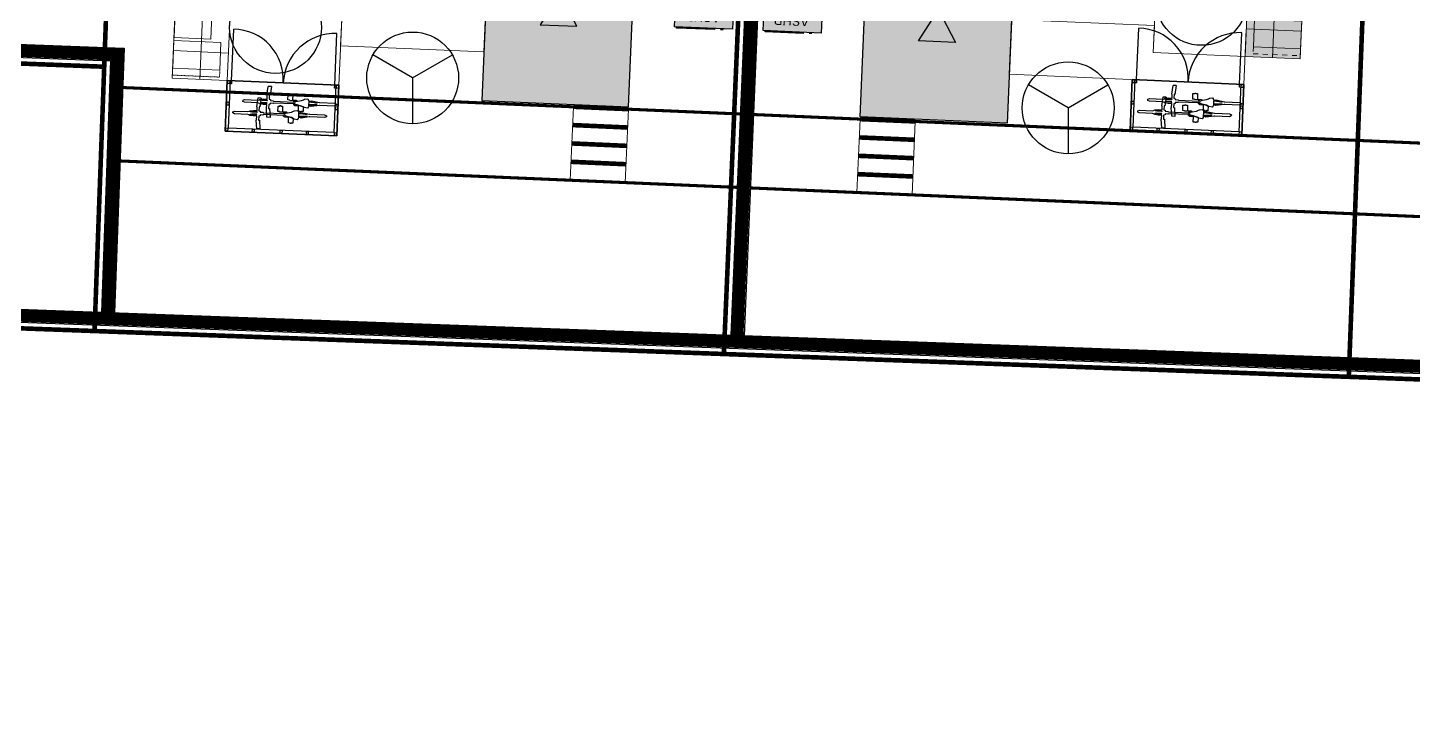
# Model space of a CAD drawing. Extents: x 287880777 to 288144713, y 62793326 to 63089570.
# Drawn here: x 287923253 to 287945880, y 62978732 to 62989947 of the extents above; entities that cross this region are included whole.
import ezdxf

# ---------------------------------------------------------------- set-up
doc = ezdxf.new("R2010")
doc.units = 0
for name, pattern in [('Dash', [6.35, 3.175, -3.175]), ('DASHDOT', [25.4, 12.7, -6.35, 0, -6.35]), ('DASHED', [1.4, 0.7, -0.7])]:
    doc.linetypes.add(name, pattern=pattern)
doc.layers.get('0').update_dxf_attribs({"color": 252})
for name, color, linetype in [('drier', 3, 'Continuous'), ('Highway-Block Paving', 251, 'Continuous'), ('NAR DETAIL', 2, 'Continuous'), ('NAR EXTERNAL WALLS', 2, 'Continuous'), ('NAR PATIO', 3, 'Continuous'), ('NAR PRIVATE PATH HATCH', 8, 'Continuous'), ('NAR ROLLOVERS', 76, 'DASHED'), ('Wain-Centre Line', 10, 'Continuous'), ('Wain-Electrics', 3, 'Continuous')]:
    doc.layers.add(name, color=color, linetype=linetype)
for name, color, linetype, lineweight in [('EXP - STEPS', 240, 'Continuous', 18), ('NAR BIN STORAGE', 2, 'Continuous', 0), ('NAR CBF', 34, 'FENCELINE2', 0), ('NAR M4(2)', 94, 'Continuous', 30), ('NAR PATHS', 3, 'Continuous', 0), ('Wain-Text', 2, 'Continuous', 25)]:
    doc.layers.add(name, color=color, linetype=linetype, lineweight=lineweight)
for name, color, linetype, true_color in [('NAR DOOR OPENINGS', 140, 'Continuous', 0x00bfff), ('NAR EV CHARGING POINT', 3, 'Continuous', 0x00ff00), ('NAR HIT AND MISS', 30, 'DASHED', 0xeb7500), ('NAR PATH HATCH', 53, 'Continuous', 0xffd042), ('RL-Fittings', 252, 'Continuous', 0x8f8f8e)]:
    doc.layers.add(name, color=color, linetype=linetype, true_color=true_color)
doc.layers.add('NAR Retaining Wall', color=222, linetype='Continuous', lineweight=13, true_color=0xcc0099)
doc.styles.get("Standard").update_dxf_attribs({"font": 'arial.ttf'})
doc.linetypes.add('FENCELINE2', pattern='A,0.25,-0.1,[132,ltypeshp.shx,S=0.1,R=0,X=-0.1,Y=0],-0.1,1', length=1.45)

# ---------------------------------------------------------------- blocks, each defined once
blk = doc.blocks.new('ASHP')
at = {"transparency": 33554457}
h = blk.add_hatch(color=256, dxfattribs=at)
h.dxf.hatch_style = 1
h.paths.add_polyline_path([(548853, -2506), (548853, -2866), (547903, -2866), (547903, -2506)])
for points in [[(548199, -2488), (548821, -2488), (548821, -2506), (548199, -2506)], [(548098, -2496), (548058, -2496), (548058, -2506), (548098, -2506)]]:
    blk.add_lwpolyline(points, close=True)
at = {"flags": 128}
blk.add_lwpolyline([(548853, -2506), (548853, -2866), (547903, -2866), (547903, -2506)], close=True, dxfattribs=at)
at = {"layer": 'Wain-Electrics', "lineweight": 0, "insert": (548112, -2609), "char_height": 150, "width": 2397.38, "attachment_point": 1, "line_spacing_factor": 0.9}
blk.add_mtext('\\A1;ASHP ', dxfattribs=at)
at = {"layer": 'Wain-Text', "lineweight": 0, "insert": (548112, -2609), "char_height": 150, "width": 2397.38, "attachment_point": 1, "line_spacing_factor": 0.9}
blk.add_mtext('\\A1;ASHP ', dxfattribs=at)
blk = doc.blocks.new('A$C324e72f9')
at = {"layer": 'NAR DOOR OPENINGS', "transparency": 33554610}
h = blk.add_hatch(color=256, dxfattribs=at)
h.dxf.hatch_style = 1
h.paths.add_polyline_path([(1200, 0), (900, 520), (1500, 520)])
at = {"layer": 'NAR PRIVATE PATH HATCH', "transparency": 33554597}
h = blk.add_hatch(color=256, dxfattribs=at)
h.dxf.hatch_style = 1
h.paths.add_polyline_path([(2400, 0), (0, 0), (0, 1800), (2400, 1800)])
at = {"layer": 'NAR DOOR OPENINGS'}
blk.add_lwpolyline([(1200, 0), (900, 520), (1500, 520)], close=True, dxfattribs=at)
at = {"layer": 'NAR PATIO'}
blk.add_lwpolyline([(2400, 0), (0, 0), (0, 1800), (2400, 1800)], close=True, dxfattribs=at)
blk = doc.blocks.new('BIN STORE')
at = {"layer": 'Highway-Block Paving', "transparency": 33554495}
h = blk.add_hatch(color=256, dxfattribs=at)
h.dxf.hatch_style = 1
h.paths.add_polyline_path([(0, 1.75), (0.77, 1.75), (0.77, 1.185), (0, 1.185)])
h = blk.add_hatch(color=256, dxfattribs=at)
h.dxf.hatch_style = 1
h.paths.add_polyline_path([(0, 1.135), (0.6, 1.135), (0.6, 0.585), (0, 0.585)])
h = blk.add_hatch(color=256, dxfattribs=at)
h.dxf.hatch_style = 1
h.paths.add_polyline_path([(0, 0.585), (0.6, 0.585), (0.6, 0.035), (0, 0.035)])
at = {"layer": 'NAR PATH HATCH', "transparency": 33554521}
h = blk.add_hatch(color=256, dxfattribs=at)
h.dxf.hatch_style = 1
h.paths.add_polyline_path([(0.9, 1.8), (0.45, 1.8), (0.45, 1.75), (0.77, 1.75), (0.77, 1.635), (0.77, 1.35), (0.9, 1.35)])
h.paths.add_polyline_path([(0.45, 1.8), (0, 1.8), (0, 1.75), (0.45, 1.75)])
h.paths.add_polyline_path([(0.45, 1.185), (0, 1.185), (0, 1.135), (0.45, 1.135)])
h.paths.add_polyline_path([(0.9, 1.35), (0.77, 1.35), (0.77, 1.185), (0.45, 1.185), (0.45, 1.135), (0.6, 1.135), (0.6, 0.9), (0.9, 0.9)])
h.paths.add_polyline_path([(0.9, 0.9), (0.6, 0.9), (0.6, 0.585), (0.6, 0.45), (0.9, 0.45)])
h.paths.add_polyline_path([(0.9, 0.45), (0.6, 0.45), (0.6, 0.035), (0.45, 0.035), (0.45, 0), (0.9, 0)])
h.paths.add_polyline_path([(0.45, 0.035), (0, 0.035), (0, 0), (0.45, 0)])
at = {"layer": 'NAR BIN STORAGE', "linetype": 'Dash', "ltscale": 0.025}
blk.add_lwpolyline([(0.77, 1.635), (0.77, 1.75), (0, 1.75), (0, 1.635)], dxfattribs=at)
at = {"layer": 'NAR BIN STORAGE'}
for points in [[(0, 1.635), (0.77, 1.635), (0.77, 1.185), (0, 1.185)], [(0, 1.135), (0.6, 1.135), (0.6, 0.585), (0, 0.585)], [(0, 0.585), (0.6, 0.585), (0.6, 0.035), (0, 0.035)]]:
    blk.add_lwpolyline(points, close=True, dxfattribs=at)
at = {"layer": 'NAR PATHS'}
blk.add_lwpolyline([(0, 1.8), (0.9, 1.8), (0.9, 0), (0, 0)], close=True, dxfattribs=at)
for points in [[(0.45, 1.8), (0.45, 0)], [(0.9, 1.35), (0, 1.35)], [(0.9, 0.9), (0, 0.9)], [(0.9, 0.45), (0, 0.45)]]:
    blk.add_lwpolyline(points, dxfattribs=at)
blk = doc.blocks.new('A$Cfbc31330')
at = {"layer": 'RL-Fittings', "ltscale": 0.859024}
for p, q in [((1.194, 0.561), (1.252, 0.561)), ((1.211, 0.402), (1.194, 0.561)), ((1.252, 0.561), (1.269, 0.402)), ((0, 0.288), (0.033, 0.305)), ((0, 0.272), (0, 0.288)), ((0.033, 0.255), (0, 0.272)), ((0.033, 0.305), (0.301, 0.305)), ((0.301, 0.255), (0.033, 0.255)), ((0.301, 0.305), (0.309, 0.305)), ((0.309, 0.255), (0.301, 0.255)), ((0.309, 0.305), (0.459, 0.331)), ((0.459, 0.23), (0.309, 0.255)), ((0.467, 0.314), (0.351, 0.297)), ((0.351, 0.297), (0.501, 0.306)), ((0.468, 0.247), (0.351, 0.264)), ((0.351, 0.264), (0.501, 0.255)), ((0.459, 0.331), (0.484, 0.322)), ((0.501, 0.306), (0.467, 0.314)), ((0.501, 0.255), (0.468, 0.247)), ((0.484, 0.322), (0.509, 0.331)), ((0.501, 0.322), (0.501, 0.239)), ((0.509, 0.339), (0.526, 0.364)), ((0.509, 0.331), (0.509, 0.339)), ((0.526, 0.364), (0.584, 0.356)), ((0.584, 0.356), (0.601, 0.347)), ((0.601, 0.431), (0.634, 0.431)), ((0.601, 0.347), (0.601, 0.431)), ((0.601, 0.347), (0.634, 0.331)), ((0.634, 0.331), (0.601, 0.347)), ((0.634, 0.439), (0.651, 0.439)), ((0.634, 0.431), (0.634, 0.439)), ((0.634, 0.331), (0.71, 0.314)), ((0.71, 0.314), (0.634, 0.331)), ((0.651, 0.439), (0.651, 0.431)), ((0.651, 0.431), (0.684, 0.431)), ((0.684, 0.431), (0.685, 0.331)), ((0.685, 0.331), (0.76, 0.331)), ((0.71, 0.314), (0.743, 0.306)), ((0.743, 0.306), (0.71, 0.314)), ((0.743, 0.256), (0.71, 0.247)), ((0.743, 0.306), (0.76, 0.289)), ((0.76, 0.289), (0.743, 0.306)), ((0.76, 0.272), (0.743, 0.256)), ((0.76, 0.331), (0.76, 0.314)), ((0.76, 0.314), (0.776, 0.314)), ((0.76, 0.289), (0.76, 0.281)), ((0.76, 0.281), (0.76, 0.289)), ((0.776, 0.314), (0.776, 0.297)), ((0.776, 0.297), (1.144, 0.298)), ((0.776, 0.264), (0.776, 0.247)), ((1.144, 0.264), (0.776, 0.264)), ((1.144, 0.298), (1.152, 0.306)), ((1.152, 0.256), (1.144, 0.264)), ((1.152, 0.306), (1.202, 0.306)), ((1.202, 0.256), (1.152, 0.256)), ((1.202, 0.323), (1.227, 0.331)), ((1.202, 0.306), (1.202, 0.323)), ((1.202, 0.239), (1.202, 0.256)), ((1.227, 0.402), (1.211, 0.402)), ((1.227, 0.331), (1.227, 0.402)), ((1.269, 0.402), (1.261, 0.394)), ((1.265, 0.398), (1.261, 0.331)), ((1.261, 0.331), (1.327, 0.331)), ((1.269, 0.314), (1.261, 0.298)), ((1.261, 0.298), (1.352, 0.298)), ((1.261, 0.264), (1.352, 0.264)), ((1.269, 0.248), (1.261, 0.264)), ((1.386, 0.315), (1.269, 0.314)), ((1.327, 0.331), (1.394, 0.323)), ((1.352, 0.298), (1.386, 0.306)), ((1.352, 0.264), (1.386, 0.256)), ((1.394, 0.323), (1.394, 0.315)), ((1.394, 0.315), (1.428, 0.306)), ((1.428, 0.256), (1.394, 0.248)), ((1.428, 0.306), (1.67, 0.306)), ((1.67, 0.256), (1.428, 0.256)), ((1.67, 0.306), (1.698, 0.292)), ((1.698, 0.271), (1.67, 0.256)), ((1.698, 0.292), (1.698, 0.271)), ((0.484, 0.239), (0.459, 0.23)), ((0.509, 0.23), (0.484, 0.239)), ((0.509, 0.222), (0.509, 0.23)), ((0.526, 0.197), (0.509, 0.222)), ((0.584, 0.205), (0.526, 0.197)), ((0.601, 0.214), (0.584, 0.205)), ((0.635, 0.231), (0.601, 0.214)), ((0.71, 0.247), (0.635, 0.231)), ((0.726, 0.247), (0.718, 0.247)), ((0.726, 0.231), (0.726, 0.247)), ((0.801, 0.231), (0.726, 0.231)), ((0.76, 0.247), (0.76, 0.239)), ((0.776, 0.247), (0.76, 0.247)), ((0.76, 0.239), (0.852, 0.239)), ((0.802, 0.13), (0.801, 0.231)), ((0.835, 0.13), (0.802, 0.13)), ((0.835, 0.122), (0.835, 0.13)), ((0.852, 0.122), (0.835, 0.122)), ((0.852, 0.239), (0.852, 0.231)), ((0.852, 0.231), (0.885, 0.231)), ((0.885, 0.131), (0.852, 0.13)), ((0.852, 0.13), (0.852, 0.122)), ((0.885, 0.231), (0.885, 0.131)), ((1.194, 0.001), (1.211, 0.16)), ((1.194, 0), (1.253, 0)), ((1.227, 0.231), (1.202, 0.239)), ((1.211, 0.16), (1.227, 0.16)), ((1.227, 0.16), (1.227, 0.231)), ((1.269, 0.16), (1.252, 0.001)), ((1.261, 0.231), (1.261, 0.168)), ((1.327, 0.231), (1.261, 0.231)), ((1.261, 0.168), (1.269, 0.16)), ((1.386, 0.248), (1.269, 0.248)), ((1.394, 0.239), (1.327, 0.231)), ((1.394, 0.248), (1.394, 0.239))]:
    blk.add_line(p, q, dxfattribs=at)

msp = doc.modelspace()

# ---------------------------------------------------------------- linework, layer by layer
at = {"layer": 'drier'}
for p, q in [((287929539, 62989127), (287928890, 62989502)), ((287929539, 62989127), (287930189, 62989502)), ((287929539, 62989127), (287929539, 62988377)), ((287940244, 62988638), (287939594, 62989013)), ((287940244, 62988638), (287940893, 62989013)), ((287940244, 62988638), (287940244, 62987888))]:
    msp.add_line(p, q, dxfattribs=at)
for centre in [(287929539, 62989127), (287940244, 62988638)]:
    msp.add_circle(centre, 750, dxfattribs=at)
at = {"layer": 'EXP - STEPS'}
for p, q in [((287932165, 62988656), (287932112, 62987458)), ((287933064, 62988617), (287933011, 62987418)), ((287936846, 62988454), (287936795, 62987255)), ((287937746, 62988416), (287937694, 62987217))]:
    msp.add_line(p, q, dxfattribs=at)
at = {"layer": 'EXP - STEPS', "const_width": 75}
for points in [[(287933064, 62988617), (287932165, 62988656)], [(287933051, 62988317), (287932152, 62988357)], [(287937746, 62988416), (287936846, 62988454)], [(287937733, 62988116), (287936834, 62988155)], [(287933038, 62988017), (287932139, 62988057)], [(287937720, 62987816), (287936821, 62987855)], [(287933024, 62987717), (287932125, 62987757)], [(287937707, 62987517), (287936808, 62987555)]]:
    msp.add_lwpolyline(points, dxfattribs=at)
at = {"layer": 'NAR BIN STORAGE'}
for points in [[(287925642, 62989788), (287926241, 62989762), (287926265, 62990311), (287925665, 62990337)], [(287925620, 62989288), (287926390, 62989255), (287926409, 62989705), (287925640, 62989738)]]:
    msp.add_lwpolyline(points, close=True, dxfattribs=at)
at = {"layer": 'NAR BIN STORAGE', "linetype": 'Dash', "ltscale": 0.025}
msp.add_lwpolyline([(287926390, 62989255), (287926385, 62989140), (287925615, 62989173), (287925620, 62989288)], dxfattribs=at)
at = {"layer": 'NAR CBF', "linetype": 'DASHED', "ltscale": 500, "transparency": 33554687, "const_width": 75}
msp.add_lwpolyline([(287945094, 62991253), (287944826, 62984244)], dxfattribs=at)
at = {"layer": 'NAR CBF', "ltscale": 1200, "transparency": 33554687, "const_width": 75}
for points in [[(287926964, 62990912), (287924564, 62991015), (287924502, 62989310)], [(287934868, 62990377), (287934621, 62984617)], [(287920782, 62989452), (287924502, 62989310), (287924344, 62984992)]]:
    msp.add_lwpolyline(points, dxfattribs=at)
at = {"layer": 'NAR DETAIL', "ltscale": 0.5}
for points in [[(287928300, 62988182), (287928336, 62989007), (287926512, 62989085), (287926477, 62988260), (287928300, 62988182)], [(287943078, 62988197), (287943113, 62989021), (287941290, 62989099), (287941254, 62988275), (287943078, 62988197)]]:
    msp.add_lwpolyline(points, dxfattribs=at)
for points in [[(287928336, 62989007), (287928300, 62988182), (287926477, 62988260), (287926512, 62989085)], [(287943113, 62989021), (287943078, 62988197), (287941254, 62988275), (287941290, 62989099)]]:
    msp.add_lwpolyline(points, close=True, dxfattribs=at)
at = {"layer": 'NAR EXTERNAL WALLS', "elevation": 0}
for points in [[(287882628, 63039071), (287885860, 63031088), (287893115, 63013167), (287895078, 63007537), (287902626, 62985886), (287914385, 62985456), (287924441, 62985089), (287945274, 62984328), (287975617, 62983220), (287981499, 62983006)], [(287886171, 63030892), (287893316, 63013243), (287895281, 63007608), (287902781, 62986095), (287914393, 62985671), (287924449, 62985303), (287945282, 62984543), (287975624, 62983435), (287981507, 62983220)]]:
    msp.add_lwpolyline(points, dxfattribs=at)
at = {"layer": 'NAR EXTERNAL WALLS'}
for points in [[(287916139, 63004266), (287921183, 62989536), (287924605, 62989407), (287924455, 62985303)], [(287916342, 63004335), (287921339, 62989746), (287924828, 62989613), (287924670, 62985295)], [(287934968, 62990373), (287934735, 62984928)], [(287935183, 62990363), (287934950, 62984920)]]:
    msp.add_lwpolyline(points, dxfattribs=at)
at = {"layer": 'NAR HIT AND MISS', "linetype": 'DASHED', "ltscale": 500, "transparency": 33554687, "const_width": 75}
msp.add_lwpolyline([(288015299, 62979191), (288015304, 62978770), (287999220, 62979356), (287992855, 62982491), (287981803, 62982894), (287975613, 62983120), (287945271, 62984228), (287924438, 62984989), (287914382, 62985356), (287902554, 62985788), (287894983, 63007504), (287893021, 63013132), (287885790, 63030994)], dxfattribs=at)
at = {"layer": 'NAR M4(2)'}
for centre in [(287942422, 62990410), (287927300, 62989952)]:
    msp.add_circle(centre, 750, dxfattribs=at)
at = {"layer": 'NAR PATHS'}
for points in [[(287943210, 62991277), (287941711, 62991341), (287941634, 62989543), (287943133, 62989478), (287943210, 62991277)], [(287926063, 62989104), (287926140, 62990902)], [(287926590, 62990883), (287928413, 62990805), (287928336, 62989007), (287926512, 62989085), (287926590, 62990883)], [(287926532, 62989534), (287925633, 62989573)]]:
    msp.add_lwpolyline(points, dxfattribs=at)
for points in [[(287925613, 62989123), (287926512, 62989085), (287926590, 62990883), (287925690, 62990922)], [(287928402, 62990552), (287930739, 62990451), (287930700, 62989552), (287928363, 62989652)], [(287943152, 62989919), (287943133, 62989478), (287941634, 62989543), (287941653, 62989986), (287939318, 62990084), (287939280, 62989186), (287943113, 62989021)]]:
    msp.add_lwpolyline(points, close=True, dxfattribs=at)
at = {"layer": 'NAR Retaining Wall', "linetype": 'DASHED', "ltscale": 250, "const_width": 200}
for points in [[(287981503, 62983113), (287975620, 62983328), (287945278, 62984435), (287924445, 62985196), (287914389, 62985563), (287902703, 62985990), (287895179, 63007572), (287893216, 63013205), (287885960, 63031128), (287882728, 63039111)], [(287934842, 62984924), (287935075, 62990368)], [(287921261, 62989641), (287924717, 62989510), (287924563, 62985299)]]:
    msp.add_lwpolyline(points, dxfattribs=at)
at = {"layer": 'NAR ROLLOVERS', "ltscale": 500, "const_width": 50}
for points in [[(287924808, 62988970), (287934889, 62988538)], [(287935104, 62988529), (287952769, 62987772)], [(287924757, 62987771), (287934838, 62987339)], [(287935053, 62987330), (287952718, 62986573)]]:
    msp.add_lwpolyline(points, dxfattribs=at)
at = {"layer": 'RL-Fittings', "ltscale": 0.859024}
for p, q in [((287926582, 62989082), (287926618, 62989923)), ((287941360, 62989096), (287941396, 62989938)), ((287928266, 62989010), (287928302, 62989851)), ((287943043, 62989024), (287943079, 62989866))]:
    msp.add_line(p, q, dxfattribs=at)
at = {"layer": 'RL-Fittings', "ltscale": 0.859024, "flags": 128}
for points in [[(287928266, 62989010), (287928336, 62989007), (287928300, 62988182), (287926477, 62988260), (287926512, 62989085), (287926562, 62989083)], [(287928286, 62989009), (287928253, 62988234), (287926529, 62988308), (287926562, 62989083)], [(287943043, 62989024), (287943113, 62989021), (287943078, 62988197), (287941254, 62988275), (287941290, 62989099), (287941340, 62989097)], [(287943063, 62989023), (287943030, 62988249), (287941306, 62988323), (287941340, 62989097)]]:
    msp.add_lwpolyline(points, dxfattribs=at)
for points in [[(287926555, 62989038), (287926557, 62989078), (287926517, 62989079), (287926515, 62989040), (287926555, 62989038)], [(287926580, 62989032), (287926560, 62989033), (287926562, 62989083), (287926582, 62989082), (287926580, 62989032)], [(287941333, 62989053), (287941334, 62989093), (287941294, 62989094), (287941293, 62989054), (287941333, 62989053)], [(287941357, 62989046), (287941337, 62989047), (287941340, 62989097), (287941360, 62989096), (287941357, 62989046)], [(287943061, 62988973), (287943041, 62988974), (287943043, 62989024), (287943063, 62989023), (287943061, 62988973)], [(287943106, 62988977), (287943108, 62989017), (287943068, 62989018), (287943066, 62988978), (287943106, 62988977)], [(287928284, 62988959), (287928264, 62988960), (287928266, 62989010), (287928286, 62989009), (287928284, 62988959)], [(287928329, 62988962), (287928331, 62989002), (287928291, 62989003), (287928289, 62988964), (287928329, 62988962)], [(287926540, 62988687), (287926542, 62988727), (287926502, 62988729), (287926500, 62988689), (287926540, 62988687)], [(287928314, 62988611), (287928316, 62988651), (287928276, 62988653), (287928274, 62988613), (287928314, 62988611)], [(287941318, 62988702), (287941319, 62988742), (287941279, 62988744), (287941278, 62988704), (287941318, 62988702)], [(287943091, 62988626), (287943093, 62988666), (287943053, 62988668), (287943051, 62988628), (287943091, 62988626)], [(287926522, 62988264), (287926524, 62988303), (287926484, 62988305), (287926482, 62988265), (287926522, 62988264)], [(287926955, 62988245), (287926957, 62988285), (287926917, 62988287), (287926915, 62988247), (287926955, 62988245)], [(287927410, 62988225), (287927412, 62988265), (287927372, 62988267), (287927370, 62988227), (287927410, 62988225)], [(287927838, 62988207), (287927840, 62988247), (287927800, 62988249), (287927798, 62988209), (287927838, 62988207)], [(287928296, 62988188), (287928297, 62988227), (287928257, 62988229), (287928256, 62988189), (287928296, 62988188)], [(287941299, 62988278), (287941301, 62988318), (287941261, 62988320), (287941259, 62988280), (287941299, 62988278)], [(287941732, 62988260), (287941734, 62988300), (287941694, 62988301), (287941692, 62988261), (287941732, 62988260)], [(287942187, 62988240), (287942189, 62988280), (287942149, 62988282), (287942147, 62988242), (287942187, 62988240)], [(287942615, 62988222), (287942617, 62988262), (287942577, 62988264), (287942575, 62988224), (287942615, 62988222)], [(287943073, 62988202), (287943075, 62988242), (287943035, 62988244), (287943033, 62988204), (287943073, 62988202)]]:
    msp.add_lwpolyline(points, close=True, dxfattribs=at)
at = {"layer": 'RL-Fittings', "ltscale": 0.859024}
for centre, radius, start, end in [((287926605, 62989103), 821, 356.0042, 89.087), ((287941383, 62989118), 821, 356.0042, 89.087), ((287928272, 62989003), 849, 87.9493, 177.1419), ((287943049, 62989018), 849, 87.9493, 177.1419)]:
    msp.add_arc(centre, radius, start, end, dxfattribs=at)
at = {"layer": 'Wain-Centre Line', "linetype": 'DASHDOT', "lineweight": 15, "ltscale": 15}
msp.add_line((287934998, 62989558), (287935546, 63002328), dxfattribs=at)

# ---------------------------------------------------------------- block references
at = {"layer": 'NAR BIN STORAGE', "xscale": 1000, "yscale": 1000, "zscale": 1000, "rotation": 177.5456062634446}
msp.add_blockref('BIN STORE', (287944109, 62991238), dxfattribs=at)
at = {"layer": 'NAR DETAIL', "rotation": 177.5456062627204}
for p in [(288482057, 62963954), (288483505, 62963892)]:
    msp.add_blockref('ASHP', p, dxfattribs=at)
at = {"layer": 'NAR EV CHARGING POINT', "ltscale": 0.5, "xscale": 900, "yscale": 900, "zscale": 900, "rotation": 177.5456062596818}
for p in [(287943083, 62988956), (287928141, 62988752), (287928306, 62988941), (287942919, 62988767)]:
    msp.add_blockref('A$Cfbc31330', p, dxfattribs=at)
at = {"layer": 'NAR PATIO', "xscale": -1, "rotation": 177.5456062627204}
msp.add_blockref('A$C324e72f9', (287930743, 62990554), dxfattribs=at)
at = {"layer": 'NAR PATIO', "rotation": 177.5456062627204}
msp.add_blockref('A$C324e72f9', (287939323, 62990186), dxfattribs=at)

doc.saveas('drawing.dxf')
